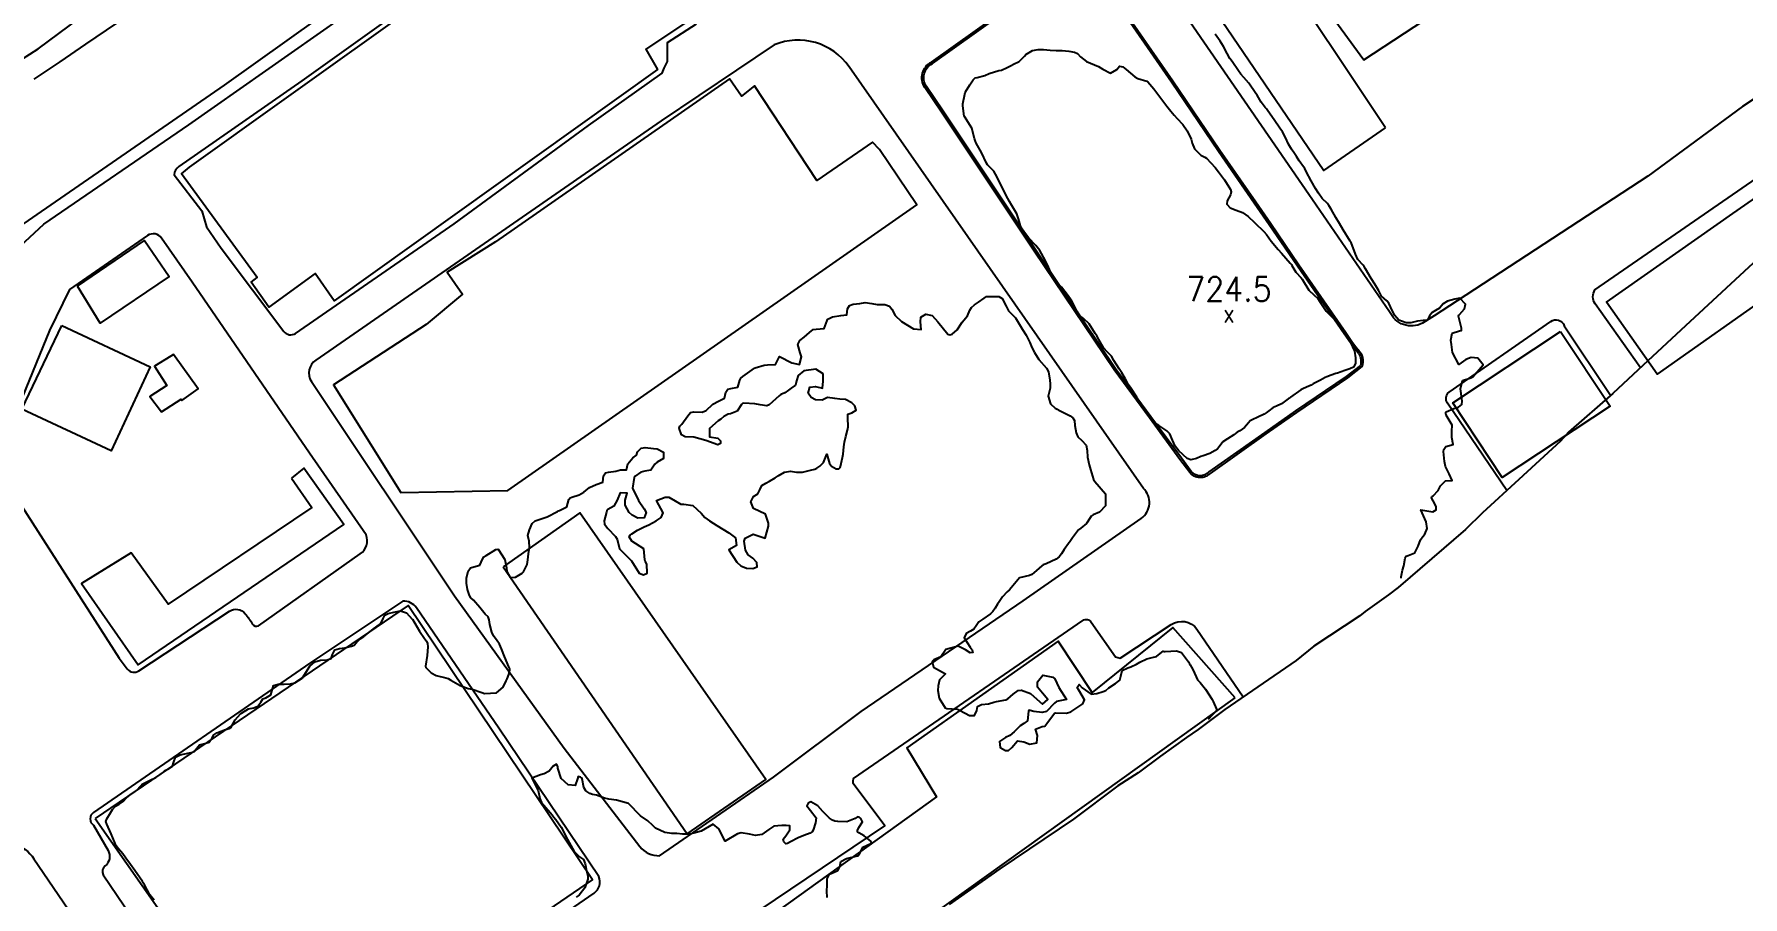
# Model space of a CAD drawing. Header units: metres. Extents: x 307586 to 320046, y 7427249 to 7434250.
# Drawn here: x 313223.9 to 313505.6, y 7432183.1 to 7432325.3 of the extents above; entities that cross this region are included whole.
import ezdxf
from ezdxf.enums import TextEntityAlignment as Align

# ---------------------------------------------------------------- set-up
doc = ezdxf.new("R2010")
doc.units = ezdxf.units.M
doc.header["$MEASUREMENT"] = 0
for name, color, linetype in [('Area', 45, 'Continuous'), ('Area Verde e Lazer', 45, 'Continuous'), ('Curvas de Nivel 1m', 11, 'Continuous'), ('Edificações', 30, 'Continuous'), ('Linha Férrea', 20, 'Continuous'), ('Pontos Cotados', 45, 'Continuous'), ('Vias Primárias', 230, 'Continuous')]:
    doc.layers.add(name, color=color, linetype=linetype)
doc.styles.add('Style-STANDARD', font='STANDARD.shx')

# ---------------------------------------------------------------- blocks, each defined once
blk = doc.blocks.new('ELVTXT_118')
at = {"layer": 'Pontos Cotados', "linetype": 'Continuous', "style": 'Style-STANDARD'}
for s, height, p in [('724.5', 4, (0, 4)), ('x', 3, (0, 0))]:
    blk.add_text(s, height=height, dxfattribs=at).set_placement(p, align=Align.MIDDLE_CENTER)

msp = doc.modelspace()

# ---------------------------------------------------------------- linework, layer by layer
at = {"layer": 'Area'}
msp.add_polyline3d([(313508.78, 7432288.94, 731.6), (313496.17, 7432277.22, 731.33), (313489.19, 7432270.77, 731.48), (313484.16, 7432266.1, 724.36), (313476.86, 7432259.73, 728.45), (313475.53, 7432258.24, 728.42), (313468.69, 7432251.92, 728.04), (313462.68, 7432246.42, 724.24), (313459.9, 7432243.66, 724.23), (313448.81, 7432234.08, 723.82), (313447.18, 7432232.88, 723.89), (313443.33, 7432230.12, 723.79), (313442.48, 7432229.42, 723.72), (313434.88, 7432224.45, 723.69), (313431.97, 7432222.08, 723.75), (313420.2, 7432213.99, 724.15), (313415.8, 7432210.68, 725.26), (313413.88, 7432209.39, 724.42), (313409.6, 7432206.27, 725.31), (313405.95, 7432203.57, 725.01), (313402.58, 7432201.39, 724.51), (313395.24, 7432195.9, 735.4), (313383.1, 7432187.73, 724.23), (313374.79, 7432181.84, 735.59)], dxfattribs=at)
at = {"layer": 'Area Verde e Lazer'}
msp.add_lwpolyline([(313442.32, 7432272.65, -0.206071), (313442.56, 7432270.7), (313440.24, 7432268.91), (313431.87, 7432263.23), (313426.8, 7432259.66), (313417.59, 7432253.15, -0.461342), (313414.68, 7432253.22), (313413.07, 7432255.4), (313408.02, 7432262.26), (313402.21, 7432270.16), (313389.05, 7432289.72), (313373.75, 7432312.62), (313371.01, 7432316.71, -0.448578), (313371.99, 7432320.48), (313386.52, 7432330.83)], format="xyb", dxfattribs=at)
msp.add_lwpolyline([(313442.32, 7432272.65, -0.206071), (313442.56, 7432270.7), (313440.24, 7432268.91), (313431.87, 7432263.23), (313426.8, 7432259.66), (313417.59, 7432253.15, -0.461342), (313414.68, 7432253.22), (313413.07, 7432255.4), (313408.02, 7432262.26), (313402.21, 7432270.16), (313389.05, 7432289.72), (313373.75, 7432312.62), (313371.01, 7432316.71, -0.448578), (313371.99, 7432320.48), (313386.52, 7432330.83)], format="xyb", dxfattribs=at)
msp.add_lwpolyline([(313402.13, 7432330.88), (313411.4, 7432317.47), (313419.15, 7432306.04), (313425.07, 7432297.52), (313427.53, 7432293.94), (313432.18, 7432287.14), (313439.9, 7432275.98), (313440.93, 7432274.5), (313441.59, 7432273.62), (313442.28, 7432272.69)], dxfattribs=at)
msp.add_lwpolyline([(313402.13, 7432330.88), (313411.4, 7432317.47), (313419.15, 7432306.04), (313425.07, 7432297.52), (313427.53, 7432293.94), (313432.18, 7432287.14), (313439.9, 7432275.98), (313440.93, 7432274.5), (313441.59, 7432273.62), (313442.28, 7432272.69)], dxfattribs=at)
at = {"layer": 'Curvas de Nivel 1m', "elevation": 724, "flags": 128}
for points in [[(313449.28, 7432235.63), (313449.28, 7432235.85), (313449.5, 7432236.96), (313449.7, 7432237.66), (313449.97, 7432238.95), (313450.13, 7432239.25), (313450.43, 7432239.39), (313451.56, 7432239.81), (313452.09, 7432240.93), (313452.46, 7432241.96), (313452.85, 7432242.53), (313453.16, 7432242.91), (313453.55, 7432243.84), (313453.39, 7432244.91), (313452.52, 7432246.92), (313454.52, 7432246.6), (313455.05, 7432246.89), (313455.08, 7432247.44), (313454.54, 7432248.37), (313454.27, 7432248.9), (313454.36, 7432249.09), (313454.55, 7432249.22), (313455.36, 7432250.09), (313455.77, 7432250.88), (313456.58, 7432251.7), (313457.68, 7432251.76), (313457.18, 7432252.86), (313456.61, 7432254.06), (313456.44, 7432254.87), (313456.27, 7432256.51), (313456.32, 7432256.87), (313456.65, 7432257.37), (313457.85, 7432257.66), (313457.63, 7432258.86), (313457.64, 7432259.9), (313457.71, 7432260.86), (313456.71, 7432262.53), (313456.65, 7432262.81), (313456.64, 7432262.87), (313456.63, 7432262.96), (313456.72, 7432263.07), (313457.97, 7432263.61), (313458.73, 7432263.81), (313459.3, 7432264.28), (313459.36, 7432264.84), (313459.11, 7432266.5), (313459.06, 7432266.85), (313459.38, 7432268.24), (313460.78, 7432268.68), (313461.09, 7432268.83), (313462.81, 7432270.8), (313461.95, 7432271.94), (313460.82, 7432272.03), (313459.95, 7432271.71), (313458.81, 7432270.85), (313457.75, 7432272.86), (313457.56, 7432274.15), (313457.46, 7432274.86), (313457.71, 7432276.03), (313458.88, 7432276.43), (313459.24, 7432276.48), (313459.25, 7432276.85), (313458.9, 7432278.18), (313458.75, 7432278.85), (313458.77, 7432278.99), (313458.91, 7432279.14), (313459.72, 7432280.04), (313459.9, 7432280.84), (313458.94, 7432281.82), (313458.13, 7432281.66), (313456.94, 7432281.33), (313456.19, 7432280.88), (313455.63, 7432280.18), (313454.92, 7432279.78), (313454.37, 7432279.45), (313453.93, 7432278.91), (313453.62, 7432278.18), (313452.89, 7432278.12), (313451.97, 7432278.01), (313450.89, 7432277.75), (313450.11, 7432277.73), (313448.9, 7432278.19), (313448.16, 7432278.98), (313447.53, 7432280.38), (313447.25, 7432280.99), (313446.94, 7432281.35), (313446.05, 7432282.11), (313445.6, 7432283.01), (313444.97, 7432284.12), (313444.32, 7432285.03), (313443.4, 7432286.63), (313443.16, 7432287.04), (313443, 7432287.23), (313442.14, 7432288.18), (313441.78, 7432289.06), (313441.05, 7432290.97), (313441, 7432291.07), (313440.9, 7432291.23), (313439.73, 7432293.08), (313439.09, 7432294.12), (313438.51, 7432295.1), (313437.75, 7432296.47), (313437.38, 7432297.11), (313437.13, 7432297.39), (313436.28, 7432298.26), (313435.64, 7432299.13), (313435.15, 7432299.91), (313434.45, 7432301.15), (313433.64, 7432302.71), (313433.4, 7432303.16), (313433.2, 7432303.46), (313432.47, 7432304.43), (313432.03, 7432305.18), (313431.72, 7432305.68), (313431.23, 7432306.36), (313430.71, 7432307.2), (313430.19, 7432308.27), (313429.7, 7432309.21), (313429.27, 7432309.86), (313428.32, 7432311.22), (313427.31, 7432312.68), (313427.08, 7432313), (313426.88, 7432313.24), (313426.2, 7432314.13), (313425.52, 7432315.26), (313425.34, 7432315.57), (313424.15, 7432317.27), (313423.37, 7432318.17), (313422.83, 7432318.74), (313422.45, 7432319.29), (313421.41, 7432320.82), (313421.06, 7432321.31), (313420.62, 7432322.12), (313420, 7432323.32), (313419.44, 7432324.2), (313418.63, 7432325.34)], [(313243.71, 7432182.58), (313242.99, 7432183.43), (313242.1, 7432185.08), (313241.9, 7432185.44), (313241.75, 7432185.65), (313240.51, 7432187.45), (313239.79, 7432188.42), (313239, 7432189.47), (313238.52, 7432190.19), (313237.82, 7432191), (313237.45, 7432191.49), (313237.15, 7432192.17), (313236.61, 7432193.5), (313235.87, 7432195.1), (313235.74, 7432195.51), (313235.88, 7432195.94), (313236.47, 7432196.93), (313236.82, 7432197.5), (313237.34, 7432198.06), (313237.91, 7432198.39), (313238.56, 7432198.83), (313239.18, 7432199.47), (313239.93, 7432200.07), (313240.76, 7432200.62), (313241.55, 7432201.44), (313241.73, 7432201.66), (313241.95, 7432201.79), (313243.04, 7432202.34), (313243.96, 7432202.78), (313244.87, 7432203.41), (313245.46, 7432203.91), (313245.97, 7432204.15), (313246.7, 7432204.66), (313246.92, 7432205.38), (313247.23, 7432206.14), (313248, 7432206.5), (313249.52, 7432206.86), (313250.01, 7432206.94), (313250.3, 7432207.04), (313250.48, 7432207.34), (313251.19, 7432208.17), (313252.03, 7432208.4), (313252.74, 7432208.6), (313253.23, 7432209.31), (313253.51, 7432209.84), (313254.05, 7432210.17), (313255.47, 7432210.69), (313256.06, 7432210.88), (313256.32, 7432211.01), (313256.47, 7432211.27), (313257.07, 7432212.26), (313257.92, 7432213.25), (313258, 7432213.34), (313258.09, 7432213.41), (313259.25, 7432214.08), (313260.1, 7432214.28), (313260.8, 7432214.52), (313261.28, 7432215.21), (313261.6, 7432215.73), (313262.12, 7432215.94), (313262.91, 7432216.4), (313263.14, 7432217.19), (313263.39, 7432217.94), (313264.15, 7432218.19), (313265.13, 7432218.19), (313266.15, 7432218.23), (313266.9, 7432218.4), (313268.11, 7432219.13), (313268.14, 7432219.15), (313268.16, 7432219.19), (313269.36, 7432221.11), (313270.19, 7432221.86), (313271.14, 7432222.15), (313272.19, 7432222.2), (313272.85, 7432222.42), (313273.12, 7432223.07), (313273.46, 7432223.82), (313274.22, 7432224.05), (313275.12, 7432224.15), (313276.22, 7432224.44), (313276.64, 7432224.62), (313277.05, 7432225.02), (313277.63, 7432225.62), (313278.24, 7432226.02), (313279.52, 7432226.99), (313279.91, 7432227.33), (313280.26, 7432227.54), (313281.07, 7432228.18), (313281.43, 7432228.97), (313281.7, 7432229.55), (313282.29, 7432229.82), (313283.18, 7432230.06), (313284.3, 7432230.27), (313285.27, 7432229.9), (313286.25, 7432228.91), (313286.28, 7432228.87), (313287.46, 7432226.9), (313288.24, 7432225.72), (313288.6, 7432225.25), (313288.75, 7432224.88), (313288.81, 7432224.3), (313288.72, 7432222.88), (313288.43, 7432221.13), (313288.48, 7432220.89), (313289.37, 7432220.06), (313290.17, 7432219.61), (313291.79, 7432219.22), (313292.17, 7432219.09), (313292.58, 7432218.84), (313294.15, 7432217.92), (313295.47, 7432217.47), (313296.14, 7432217.33), (313297.71, 7432216.77), (313298.13, 7432216.63), (313300.13, 7432216.74), (313301.21, 7432217.66), (313301.7, 7432218.72), (313301.87, 7432219.02), (313302.17, 7432219.75), (313302.35, 7432220.55), (313302.32, 7432220.72), (313302.19, 7432221.01), (313301.43, 7432222.73), (313300.98, 7432223.97), (313300.64, 7432224.74), (313300.24, 7432225.3), (313299.62, 7432226.12), (313299.36, 7432226.75), (313299.01, 7432228.02), (313298.9, 7432228.76), (313298.77, 7432229.25), (313298.29, 7432229.72), (313297.38, 7432230.78), (313296.32, 7432232.03), (313295.92, 7432232.4), (313295.67, 7432232.8), (313295.37, 7432233.77), (313295.19, 7432234.81), (313295.21, 7432235.65), (313295.47, 7432236.8), (313295.86, 7432237.32), (313296.38, 7432237.49), (313297.38, 7432237.79), (313297.83, 7432238.78), (313298.04, 7432239.14), (313298.41, 7432239.36), (313300.03, 7432240.36), (313300.42, 7432240.42), (313301.48, 7432238.73), (313301.77, 7432237.34), (313301.84, 7432236.73), (313302.36, 7432235.74), (313303.27, 7432235.8), (313304.37, 7432236.49), (313304.57, 7432236.7), (313305.17, 7432237.91), (313305.3, 7432238.69), (313305.41, 7432239.68), (313305.57, 7432240.68), (313305.51, 7432241.76), (313305.32, 7432242.69), (313305.55, 7432243.59), (313306.03, 7432244.68), (313306.48, 7432245.1), (313307.65, 7432245.49), (313308.48, 7432245.75), (313310.21, 7432246.62), (313310.37, 7432246.75), (313310.5, 7432246.82), (313311.71, 7432247.4), (313312.08, 7432248.6), (313312.26, 7432248.87), (313312.53, 7432248.97), (313313.75, 7432249.37), (313314.54, 7432249.84), (313315.45, 7432250.57), (313316.55, 7432251.06), (313317.65, 7432251.45), (313317.79, 7432252.54), (313318.09, 7432253.02), (313318.57, 7432253.11), (313319.82, 7432253.27), (313320.58, 7432253.48), (313321.54, 7432253.53), (313321.79, 7432254.49), (313322.6, 7432255.49), (313323.19, 7432255.9), (313323.37, 7432256.47), (313323.99, 7432257.1), (313324.62, 7432257.21), (313326.02, 7432257.04), (313326.62, 7432256.96), (313327.66, 7432256.42), (313327.64, 7432255.38), (313326.6, 7432254.79), (313326.21, 7432254.44), (313325.57, 7432253.45), (313324.58, 7432253.29), (313323.91, 7432253.13), (313322.98, 7432252.48), (313322.81, 7432252.22), (313322.54, 7432250.48), (313323.55, 7432248.47), (313324.5, 7432247.05), (313324.78, 7432246.46), (313324.48, 7432245.61), (313323.41, 7432245.54), (313322.49, 7432246.03), (313322, 7432246.48), (313321.34, 7432247.66), (313321.36, 7432248.49), (313321.68, 7432249.63), (313320.53, 7432249.71), (313320.02, 7432248.51), (313319.48, 7432247.54), (313318.5, 7432246.95), (313318.31, 7432246.72), (313318.26, 7432246.53), (313317.91, 7432245.11), (313317.92, 7432244.54), (313318.46, 7432243.83), (313319.76, 7432242.51), (313320.01, 7432242.08), (313320.42, 7432240.5), (313322.4, 7432238.48), (313323.65, 7432236.47), (313324.37, 7432236.17), (313324.97, 7432236.45), (313324.9, 7432237.95), (313324.66, 7432238.46), (313324.6, 7432238.65), (313324.42, 7432240.46), (313322.44, 7432241.73), (313322.02, 7432242.48), (313322.19, 7432242.74), (313322.45, 7432242.93), (313323.37, 7432243.56), (313324.47, 7432244.1), (313325.22, 7432244.45), (313326.48, 7432245.08), (313327.29, 7432245.62), (313327.62, 7432246.42), (313326.52, 7432248.43), (313327.92, 7432249.02), (313328.53, 7432249), (313329.61, 7432248.4), (313330.51, 7432247.85), (313331.03, 7432247.87), (313332.51, 7432247.61), (313333.85, 7432246.35), (313334.49, 7432245.67), (313335.26, 7432245.1), (313336.47, 7432244.31), (313338.46, 7432243.13), (313339.52, 7432242.28), (313339.68, 7432241.03), (313338.42, 7432240.29), (313339.78, 7432238.28), (313340.39, 7432237.67), (313341.33, 7432237.31), (313342.39, 7432237.24), (313343.12, 7432237.51), (313343.05, 7432238.23), (313342.41, 7432238.96), (313341.63, 7432239.47), (313341.19, 7432240.26), (313340.94, 7432241.77), (313341.14, 7432242.26), (313342.46, 7432242.88), (313344.45, 7432242.22), (313344.98, 7432244.21), (313344.99, 7432244.72), (313344.49, 7432246.22), (313342.51, 7432247.13), (313342.08, 7432248.25), (313342.53, 7432249.1), (313343.2, 7432249.57), (313343.55, 7432250.23), (313343.88, 7432250.9), (313344.56, 7432251.31), (313345.16, 7432251.61), (313346.09, 7432252.2), (313346.58, 7432252.52), (313347.62, 7432253.14), (313348.58, 7432253.29), (313349.61, 7432253.13), (313350.58, 7432253.12), (313351.9, 7432253.44), (313352.59, 7432253.61), (313352.93, 7432253.77), (313353.46, 7432254.11), (313354.02, 7432254.69), (313354.61, 7432256.1), (313355.05, 7432254.54), (313355.37, 7432254.09), (313356.16, 7432253.65), (313356.59, 7432253.68), (313356.77, 7432253.88), (313356.83, 7432254.07), (313357.17, 7432255.51), (313357.3, 7432256.06), (313357.39, 7432257.3), (313357.51, 7432258.06), (313357.72, 7432258.99), (313358, 7432260.06), (313358.11, 7432260.61), (313358.04, 7432262.06), (313358.06, 7432262.7), (313358.7, 7432262.88), (313359.43, 7432263.32), (313359.23, 7432264.04), (313358.72, 7432264.56), (313357.69, 7432265.09), (313356.72, 7432265.17), (313355.89, 7432265.25), (313354.73, 7432265.43), (313353.85, 7432264.98), (313352.72, 7432265.02), (313352.02, 7432265.42), (313351.52, 7432266.14), (313351.77, 7432267.11), (313352.75, 7432267.25), (313353.87, 7432266.98), (313354.01, 7432268.11), (313353.98, 7432269.31), (313352.78, 7432270.12), (313350.78, 7432269.81), (313349.87, 7432269.06), (313349.6, 7432268.16), (313349.45, 7432267.46), (313348.74, 7432266.95), (313348.29, 7432266.62), (313347.65, 7432266.18), (313347.02, 7432265.9), (313346.73, 7432265.72), (313345.09, 7432264.21), (313344.71, 7432264.05), (313343.59, 7432264.23), (313342.71, 7432264.38), (313340.92, 7432264.48), (313340.71, 7432264.45), (313340.61, 7432264.37), (313340.54, 7432264.27), (313339.83, 7432263.15), (313338.7, 7432262.75), (313338.33, 7432262.66), (313337.61, 7432262.3), (313337.14, 7432261.85), (313336.68, 7432261.56), (313335.24, 7432260.33), (313335.27, 7432258.96), (313336.65, 7432258.71), (313337.08, 7432258.31), (313337.07, 7432257.87), (313336.63, 7432257.61), (313334.64, 7432258.34), (313332.65, 7432258.9), (313331.23, 7432258.96), (313330.65, 7432259.3), (313330.24, 7432260.39), (313330.35, 7432260.71), (313330.67, 7432261.05), (313331.65, 7432262.38), (313332.13, 7432262.93), (313332.69, 7432263.06), (313334.03, 7432263.01), (313334.7, 7432263.27), (313335.8, 7432264.32), (313336.72, 7432264.85), (313337.7, 7432265.32), (313337.95, 7432266.3), (313338.26, 7432266.78), (313338.74, 7432266.89), (313339.92, 7432267.11), (313340.27, 7432268.27), (313340.41, 7432268.63), (313340.77, 7432268.88), (313342.65, 7432270.24), (313342.72, 7432270.3), (313342.78, 7432270.34), (313344.25, 7432270.77), (313344.79, 7432270.79), (313346.13, 7432270.86), (313346.81, 7432272.19), (313348.8, 7432271.17), (313350.08, 7432270.87), (313350.4, 7432272.15), (313350.19, 7432272.79), (313349.84, 7432274.16), (313350.16, 7432274.83), (313350.85, 7432275.38), (313351.71, 7432276.14), (313352.35, 7432276.64), (313352.86, 7432276.7), (313354.15, 7432276.82), (313354.65, 7432278.1), (313354.71, 7432278.27), (313354.89, 7432278.41), (313355.54, 7432278.74), (313356.89, 7432278.95), (313357.9, 7432279.05), (313357.98, 7432280.06), (313358.34, 7432280.62), (313358.91, 7432280.82), (313360.01, 7432280.94), (313360.92, 7432281.08), (313362, 7432280.93), (313362.91, 7432280.76), (313364.16, 7432280.75), (313364.91, 7432280.47), (313365.3, 7432279.97), (313365.86, 7432278.94), (313366.88, 7432277.95), (313368.87, 7432276.76), (313370.15, 7432276.63), (313370.05, 7432277.92), (313370.1, 7432278.7), (313370.9, 7432279.15), (313371.96, 7432278.96), (313372.88, 7432277.88), (313374.56, 7432275.86), (313374.85, 7432275.76), (313375.26, 7432275.85), (313376.1, 7432276.6), (313376.88, 7432277.83), (313377.81, 7432278.9), (313378.17, 7432279.82), (313378.43, 7432280.29), (313378.92, 7432280.7), (313379.59, 7432281.14), (313380.54, 7432281.79), (313380.75, 7432281.97), (313380.94, 7432282.06), (313381.23, 7432282.08), (313382.94, 7432282.1), (313383.48, 7432281.75), (313384.15, 7432280.51), (313384.55, 7432279.74), (313384.9, 7432279.41), (313385.72, 7432278.56), (313386.22, 7432277.72), (313386.87, 7432276.65), (313387.47, 7432275.7), (313388.06, 7432274.48), (313388.41, 7432273.69), (313388.82, 7432272.86), (313389.57, 7432271.68), (313390.79, 7432270.27), (313391.16, 7432269.66), (313391.37, 7432268.26), (313391.44, 7432267.66), (313391.43, 7432266.98), (313391.1, 7432265.66), (313391.45, 7432264.39), (313392.23, 7432263.65), (313392.55, 7432263.48), (313392.71, 7432263.42), (313393.09, 7432263.25), (313394.7, 7432262.41), (313395.14, 7432262.06), (313395.4, 7432261.61), (313395.5, 7432260.79), (313395.68, 7432259.6), (313395.98, 7432258.92), (313396.65, 7432258.33), (313397.35, 7432257.58), (313397.52, 7432256.7), (313397.59, 7432255.58), (313397.83, 7432254.35), (313398.04, 7432253.58), (313398.58, 7432251.93), (313398.78, 7432251.57), (313400.54, 7432249.55), (313400.52, 7432247.55), (313399.54, 7432246.53), (313398.5, 7432246.06), (313398.19, 7432245.88), (313398, 7432245.57), (313397.41, 7432244.65), (313396.48, 7432243.91), (313396.09, 7432243.6), (313395.12, 7432242.27), (313394.66, 7432241.62), (313394.57, 7432241.5), (313394.45, 7432241.35), (313393.71, 7432240.36), (313393.3, 7432239.63), (313392.92, 7432239.14), (313392.41, 7432238.76), (313390.75, 7432238.01), (313390.41, 7432237.91), (313390.24, 7432237.83), (313390.05, 7432237.67), (313389.17, 7432236.91), (313388.38, 7432236.25), (313388.01, 7432236.06), (313386.37, 7432235.71), (313384.73, 7432233.73), (313384.35, 7432233.39), (313383.54, 7432232.55), (313383, 7432231.75), (313382.74, 7432231.34), (313382.32, 7432230.7), (313381.94, 7432230.13), (313381.59, 7432229.77), (313380.29, 7432228.89), (313379.65, 7432228.43), (313379.21, 7432227.8), (313378.83, 7432227.25), (313378.27, 7432226.92), (313377.56, 7432226.52), (313377.22, 7432225.82), (313378.24, 7432224.24), (313378.56, 7432223.81), (313378.64, 7432223.4), (313378.23, 7432223.31), (313377.47, 7432223.82), (313376.24, 7432224.43), (313374.23, 7432223.86), (313373.4, 7432222.69), (313372.22, 7432222.19), (313371.98, 7432221.88), (313372.2, 7432220.95), (313374.18, 7432219.86), (313373.17, 7432218.87), (313372.96, 7432217.87), (313372.88, 7432217.14), (313373.12, 7432215.87), (313374.12, 7432214.27), (313374.4, 7432214.14), (313376.12, 7432214.05), (313376.57, 7432213.83), (313378.1, 7432213.01), (313378.92, 7432212.99), (313379.34, 7432213.8), (313379.44, 7432214.48), (313380.12, 7432214.82), (313381.27, 7432214.92), (313382.13, 7432215.18), (313382.56, 7432215.33), (313384.13, 7432215.61), (313384.46, 7432215.74), (313385.34, 7432216.53), (313386.15, 7432217.11), (313386.68, 7432217.18), (313388.15, 7432216.64), (313389.21, 7432215.68), (313390.13, 7432214.89), (313391.01, 7432215.66), (313390.15, 7432216.67), (313389.34, 7432217.68), (313389.32, 7432218.53), (313390.18, 7432219.67), (313391.84, 7432219.31), (313392.18, 7432219.02), (313392.85, 7432217.63), (313394.13, 7432215.62), (313392.48, 7432215.29), (313392.13, 7432215.06), (313390.83, 7432213.66), (313390.11, 7432213.49), (313388.73, 7432213.68), (313388.11, 7432213.85), (313387.95, 7432213.86), (313387.87, 7432213.69), (313387.68, 7432212.11), (313387.1, 7432211.7), (313386.49, 7432211.3), (313386.08, 7432210.94), (313385.5, 7432210.29), (313384.75, 7432209.73), (313384.06, 7432209.36), (313383.08, 7432208.73), (313383.16, 7432207.75), (313384.04, 7432207.23), (313384.54, 7432207.23), (313385.09, 7432207.72), (313386.05, 7432208.84), (313387.1, 7432208.65), (313388.05, 7432208.27), (313389.23, 7432208.49), (313389.3, 7432209.68), (313388.99, 7432210.77), (313390.09, 7432211.16), (313390.51, 7432211.24), (313390.89, 7432211.66), (313392.11, 7432213.39), (313392.3, 7432213.45), (313394.11, 7432213.38), (313394.81, 7432213.61), (313396.12, 7432214.47), (313396.81, 7432214.9), (313397.09, 7432215.58), (313396.16, 7432217.16), (313395.88, 7432217.59), (313396.17, 7432218.09), (313396.68, 7432217.58), (313398.15, 7432216.54), (313399.09, 7432216.62), (313400.15, 7432216.97), (313400.59, 7432217.11), (313401.11, 7432217.54), (313402.17, 7432218.26), (313402.88, 7432218.81), (313403.04, 7432219.51), (313403.28, 7432220.43), (313404.2, 7432220.87), (313404.69, 7432221.01), (313405.67, 7432221.48), (313406.22, 7432221.79), (313407.33, 7432222.35), (313408.22, 7432222.55), (313408.92, 7432222.75), (313409.82, 7432223.43), (313410.06, 7432223.6), (313410.23, 7432223.58), (313410.38, 7432223.57), (313412.24, 7432223.66), (313413.08, 7432223.39), (313414.22, 7432221.84), (313414.37, 7432221.54), (313414.47, 7432221.38), (313414.96, 7432220.61), (313415.5, 7432219.36), (313415.7, 7432218.88), (313416.17, 7432218.42), (313417.04, 7432217.34), (313418.15, 7432215.62), (313418.27, 7432215.33), (313418.84, 7432214.03), (313418.84, 7432213.8), (313417.44, 7432212.34)], [(313354.63, 7432182.97), (313354.57, 7432184.09), (313354.63, 7432184.96), (313354.63, 7432186.09), (313355.01, 7432186.85), (313355.79, 7432187.16), (313356.43, 7432187.42), (313356.74, 7432188.06), (313356.92, 7432188.95), (313357.82, 7432189.4), (313359.65, 7432189.85), (313359.82, 7432189.9), (313359.89, 7432189.95), (313359.91, 7432190.02), (313360.54, 7432191.31), (313361.85, 7432191.92), (313361.91, 7432191.94), (313361.94, 7432192), (313361.86, 7432192.3), (313360.73, 7432193.15), (313359.87, 7432193.68), (313359.67, 7432193.83), (313359.64, 7432194.02), (313359.88, 7432194.51), (313360.45, 7432195.45), (313360.22, 7432196.02), (313359.9, 7432196.26), (313359.64, 7432196.28), (313359.27, 7432196.03), (313357.89, 7432195.48), (313356.43, 7432195.52), (313355.89, 7432195.59), (313355.55, 7432195.73), (313355.06, 7432196.08), (313353.91, 7432197.2), (313353.09, 7432198.11), (313351.93, 7432198.75), (313351.52, 7432198.53), (313351.31, 7432198.13), (313351.91, 7432197.32), (313352.86, 7432196.11), (313352.72, 7432195.28), (313352.34, 7432194.12), (313352.18, 7432193.8), (313351.87, 7432193.59), (313350.79, 7432193.2), (313349.86, 7432192.81), (313348.58, 7432192.16), (313348.13, 7432191.88), (313347.85, 7432191.84), (313347.51, 7432192.17), (313347.4, 7432192.63), (313347.86, 7432193.17), (313348.49, 7432194.16), (313348.52, 7432194.8), (313347.88, 7432194.86), (313347.19, 7432194.87), (313345.88, 7432194.75), (313345.03, 7432194.2), (313343.86, 7432193.39), (313342.86, 7432193.24), (313341.87, 7432193.45), (313340.48, 7432193.65), (313339.87, 7432193.5), (313337.85, 7432192.29), (313336.8, 7432194.3), (313335.88, 7432195.06), (313334.53, 7432194.33), (313333.87, 7432193.93), (313332.64, 7432193.58), (313331.86, 7432193.45), (313330.81, 7432193.42), (313329.86, 7432193.53), (313329.02, 7432193.55), (313327.87, 7432193.7), (313326.37, 7432194.43), (313325.88, 7432194.86), (313325.07, 7432195.63), (313323.89, 7432196.46), (313321.92, 7432198.48), (313319.93, 7432199.04), (313318.63, 7432199.22), (313317.93, 7432199.38), (313316.64, 7432199.84), (313315.94, 7432200), (313315.5, 7432200.12), (313314.86, 7432200.57), (313314.53, 7432201.15), (313314.25, 7432202.58), (313314.13, 7432202.74), (313313.97, 7432202.85), (313313.6, 7432202.96), (313313.5, 7432202.58), (313313.1, 7432201.44), (313311.95, 7432201.58), (313310.8, 7432202.61), (313310.27, 7432204.34), (313310.24, 7432204.62), (313310, 7432204.95), (313309.46, 7432204.63), (313308.81, 7432203.81), (313307.97, 7432203.38), (313307.39, 7432203.24), (313305.96, 7432202.67), (313306.99, 7432200.66), (313307.27, 7432199.32), (313307.56, 7432198.65), (313307.92, 7432198.2), (313309.29, 7432196.63), (313309.55, 7432196.28), (313309.89, 7432195.83), (313310.82, 7432194.61), (313311.77, 7432192.67), (313311.81, 7432192.6), (313311.84, 7432192.54), (313312.96, 7432190.59), (313313.81, 7432189.72), (313314.48, 7432189.24), (313314.75, 7432188.57), (313314.97, 7432187.38), (313315.19, 7432186.56), (313315.2, 7432185.99), (313314.7, 7432184.57), (313313.74, 7432183.4), (313313.25, 7432183.07)]]:
    msp.add_lwpolyline(points, dxfattribs=at)
msp.add_lwpolyline([(313395.93, 7432322.12), (313396.43, 7432321.6), (313397.4, 7432320.85), (313398.71, 7432320.26), (313399.39, 7432320.01), (313400.11, 7432319.56), (313401.38, 7432318.91), (313402.39, 7432319.53), (313402.84, 7432320.08), (313403.39, 7432319.94), (313403.96, 7432319.51), (313405.37, 7432318.27), (313405.87, 7432318), (313407.36, 7432317.58), (313407.53, 7432317.47), (313408.5, 7432316.3), (313409.16, 7432315.45), (313409.33, 7432315.22), (313410.66, 7432313.44), (313411.3, 7432312.64), (313411.86, 7432311.98), (313412.38, 7432311.41), (313413.28, 7432310.43), (313413.99, 7432309.39), (313414.64, 7432308), (313414.85, 7432307.38), (313415.23, 7432306.4), (313416.24, 7432305.36), (313416.92, 7432305.07), (313417.21, 7432304.88), (313418.63, 7432303.34), (313419.19, 7432302.65), (313420.13, 7432301.32), (313421.15, 7432299.72), (313421.28, 7432299.31), (313421.14, 7432298.85), (313420.57, 7432297.87), (313420.52, 7432297.32), (313421.11, 7432296.69), (313422.1, 7432296.31), (313423.1, 7432295.94), (313424.08, 7432295.27), (313425.08, 7432294.3), (313425.6, 7432293.77), (313426.2, 7432293.24), (313426.65, 7432292.82), (313427.06, 7432292.28), (313427.87, 7432291.22), (313429.03, 7432289.83), (313429.56, 7432289.2), (313431.01, 7432287.57), (313431.18, 7432287.36), (313431.27, 7432287.19), (313431.9, 7432286.09), (313432.81, 7432285.16), (313432.98, 7432284.96), (313434.07, 7432283.15), (313434.94, 7432282.31), (313435.56, 7432281.75), (313435.92, 7432281.13), (313436.91, 7432279.69), (313437.46, 7432279.1), (313438.89, 7432277.66), (313439.4, 7432277.08), (313440.21, 7432275.73), (313440.56, 7432275.07), (313440.86, 7432274.58), (313441.58, 7432273.06), (313441.76, 7432271.99), (313441.75, 7432271.06), (313441.45, 7432270.42), (313440.8, 7432270.18), (313439.98, 7432269.89), (313438.79, 7432269.44), (313438.52, 7432269.36), (313437.72, 7432269.1), (313437.04, 7432268.85), (313436.78, 7432268.73), (313435.97, 7432268.31), (313434.77, 7432267.66), (313434.42, 7432267.49), (313433.68, 7432267.15), (313433.05, 7432266.86), (313432.76, 7432266.7), (313431.02, 7432265.46), (313430.74, 7432265.27), (313430.7, 7432265.24), (313430.64, 7432265.19), (313429.54, 7432264.4), (313428.73, 7432264.02), (313428.17, 7432263.77), (313427.44, 7432263.22), (313427.05, 7432262.89), (313426.71, 7432262.7), (313425.65, 7432262.2), (313424.7, 7432261.75), (313424.38, 7432261.58), (313424.13, 7432261.27), (313423.48, 7432260.47), (313422.67, 7432259.93), (313422.26, 7432259.7), (313421.69, 7432259.29), (313420.66, 7432258.64), (313419.87, 7432258.1), (313419.26, 7432257.32), (313419.01, 7432256.95), (313418.64, 7432256.67), (313417.75, 7432256.22), (313416.62, 7432255.8), (313416.27, 7432255.7), (313415.55, 7432255.37), (313414.61, 7432255.13), (313413.98, 7432255.39), (313412.63, 7432256.62), (313412.04, 7432257.41), (313411.61, 7432258.37), (313411.15, 7432259.42), (313410.67, 7432259.96), (313409.32, 7432260.8), (313408.69, 7432261.2), (313408.42, 7432261.45), (313407.89, 7432262.27), (313407.15, 7432263.47), (313406.72, 7432263.98), (313406.06, 7432264.81), (313405.7, 7432265.49), (313404.75, 7432266.93), (313404.32, 7432267.5), (313403.83, 7432268.45), (313403.24, 7432269.52), (313402.79, 7432270.14), (313401.91, 7432271.53), (313401.51, 7432272.23), (313400.83, 7432272.96), (313400.28, 7432273.56), (313399.43, 7432274.98), (313399.1, 7432275.57), (313398.86, 7432275.98), (313397.86, 7432277.58), (313396.89, 7432278.48), (313396.24, 7432278.95), (313395.88, 7432279.61), (313394.93, 7432281.41), (313394.78, 7432281.62), (313394.38, 7432282.18), (313393.31, 7432283.64), (313392.96, 7432283.95), (313392.05, 7432284.74), (313391.68, 7432285.66), (313391, 7432287.28), (313390.78, 7432287.67), (313390.59, 7432288.09), (313389.72, 7432289.68), (313389.03, 7432290.49), (313387.92, 7432291.7), (313387.06, 7432292.82), (313386.69, 7432293.34), (313386.53, 7432293.72), (313386.22, 7432294.86), (313385.9, 7432295.73), (313385.11, 7432297.09), (313384.69, 7432297.74), (313384.14, 7432298.75), (313383.64, 7432299.75), (313383.16, 7432300.7), (313382.65, 7432301.77), (313382.12, 7432302.72), (313381.19, 7432303.66), (313381.09, 7432303.79), (313380.94, 7432304.04), (313380.07, 7432305.8), (313379.24, 7432307.36), (313379.03, 7432307.81), (313378.95, 7432308.11), (313378.52, 7432309.82), (313377.29, 7432311.74), (313377.26, 7432311.83), (313377.01, 7432313.54), (313376.99, 7432313.83), (313377.33, 7432315.44), (313377.42, 7432315.74), (313377.46, 7432315.83), (313378.18, 7432316.99), (313378.7, 7432317.82), (313379.04, 7432318.14), (313379.37, 7432318.21), (313380.66, 7432318.5), (313381.37, 7432318.85), (313382.95, 7432319.34), (313383.38, 7432319.41), (313383.62, 7432319.51), (313384.08, 7432319.75), (313384.96, 7432320.17), (313385.39, 7432320.37), (313386.3, 7432320.83), (313387.19, 7432321.71), (313387.42, 7432321.98), (313388.5, 7432322.62), (313389.42, 7432322.8), (313390.32, 7432322.79), (313391.42, 7432322.69), (313392.42, 7432322.65), (313393.42, 7432322.64), (313394.5, 7432322.55), (313395.42, 7432322.39)], close=True, dxfattribs=at)
at = {"layer": 'Edificações'}
for points in [[(313427.53, 7432344.99), (313427.9, 7432344.34), (313426.72, 7432343.65), (313443.14, 7432321.11), (313476.51, 7432343.03), (313477.94, 7432340.85), (313491.09, 7432349.49), (313489.53, 7432351.88), (313490.39, 7432352.43), (313489.89, 7432353.22), (313493.27, 7432355.36), (313492.4, 7432356.74), (313496.08, 7432359.56), (313486.09, 7432374.12), (313482.61, 7432371.73), (313477.63, 7432378.99), (313468.86, 7432372.97), (313427.53, 7432344.99)], [(313249.5, 7432303.41), (313265.12, 7432314.56), (313287.98, 7432330.88), (313315.71, 7432350.67), (313328.69, 7432359.93), (313331.59, 7432356.45), (313346.26, 7432367.46), (313352.79, 7432358.22), (313346.26, 7432352.8), (313351.84, 7432344.05), (313332.71, 7432332.26), (313331.43, 7432327.32), (313324.74, 7432322.86), (313326.65, 7432319.51), (313273.39, 7432281.37), (313270.22, 7432285.9), (313262.57, 7432280.33), (313259.7, 7432284.45), (313260.66, 7432285.24), (313248.22, 7432302.28)], [(313446.72, 7432309.87), (313427.76, 7432338.36), (313423.63, 7432335.62), (313423.63, 7432335.62), (313423.3, 7432335.52), (313424.26, 7432334.32), (313417.99, 7432330.06), (313436.56, 7432302.83), (313446.72, 7432309.87)], [(313301.98, 7432250.07), (313369.42, 7432297.21), (313363.27, 7432306.34), (313362.11, 7432307.5), (313352.97, 7432301.19), (313342.67, 7432316.79), (313340.51, 7432315.13), (313338.52, 7432317.95), (313299.98, 7432291.07), (313292.01, 7432286.09), (313294.5, 7432282.44), (313288.52, 7432277.46), (313273.24, 7432267.5), (313284.37, 7432249.74), (313301.98, 7432250.07)], [(313515.66, 7432303.9), (313523.23, 7432292.22), (313516.5, 7432287.85), (313517.07, 7432286.96), (313511.46, 7432283.33), (313491.49, 7432269.3), (313483.15, 7432281.13), (313503.95, 7432295.79), (313515.66, 7432303.9)], [(313231.03, 7432283.79), (313242.09, 7432291.34), (313246.15, 7432285.4), (313234.8, 7432277.66), (313231.03, 7432283.79)], [(313228.47, 7432277.31), (313243.05, 7432270.5), (313236.59, 7432256.65), (313221.86, 7432263.52), (313228.47, 7432277.31)], [(313475.56, 7432276.33), (313483.72, 7432264), (313465.95, 7432252.23), (313457.78, 7432264.56)], [(313246.44, 7432272.25), (313243.77, 7432270.58), (313245.78, 7432267.41), (313242.99, 7432265.57), (313244.89, 7432263.07), (313248.12, 7432265.18), (313248.28, 7432264.96), (313250.96, 7432266.85), (313246.89, 7432272.53)], [(313266.32, 7432252.11), (313269.71, 7432247.31), (313245.98, 7432231.36), (313239.91, 7432239.83), (313231.71, 7432234.75), (313241.04, 7432221.33), (313274.94, 7432244.49), (313268.39, 7432253.76)], [(313301.25, 7432237.5), (313331.58, 7432193.51), (313344.52, 7432202.44), (313313.89, 7432246.41), (313301.25, 7432237.5)], [(313233.99, 7432196.02), (313265.32, 7432151.26), (313315.96, 7432185.93), (313285.55, 7432231.12), (313233.99, 7432196.02)], [(313421.92, 7432215.89), (313411.64, 7432227.51), (313398.34, 7432216.82), (313392.73, 7432225.23), (313367.8, 7432207.69), (313372.68, 7432199.59), (313340.17, 7432176.23), (313349.52, 7432164.01)]]:
    msp.add_lwpolyline(points, close=True, dxfattribs=at)
at = {"layer": 'Linha Férrea'}
for points in [[(313159.55, 7432250.99), (313180.93, 7432265.46), (313200.14, 7432278.91), (313226.73, 7432297.17), (313255.26, 7432316.9), (313291.45, 7432342.73), (313314.18, 7432359.07), (313323.69, 7432366.58), (313342.43, 7432383.05), (313369.54, 7432407.75), (313382.18, 7432418.98), (313394.74, 7432429.79), (313406.43, 7432440.49), (313411.28, 7432445.19), (313420.25, 7432455.02), (313442.08, 7432481.4), (313457.05, 7432499.23), (313482.57, 7432528.9), (313514.37, 7432566.53), (313535.05, 7432591.5)], [(313220.45, 7432320.29), (313224.56, 7432322.92), (313231.4, 7432327.98)], [(313223.91, 7432317.89), (313228.2, 7432320.78), (313232.44, 7432323.66), (313237.56, 7432327.13)]]:
    msp.add_lwpolyline(points, dxfattribs=at)
at = {"layer": 'Vias Primárias'}
for points in [[(313211.59, 7432281.15), (313225.48, 7432293.98), (313249.39, 7432310.4), (313295.95, 7432343.08), (313331.27, 7432368.2), (313344.38, 7432381.22), (313358.57, 7432394.32), (313384.15, 7432417.37), (313407.22, 7432436.66), (313421.6, 7432447.97), (313433.45, 7432457.22), (313439.5, 7432463.29), (313455.44, 7432480.94), (313486.9, 7432517.14)], [(313211.59, 7432281.15), (313225.48, 7432293.98), (313249.39, 7432310.4), (313295.95, 7432343.08), (313331.27, 7432368.2), (313344.38, 7432381.22), (313358.57, 7432394.32), (313384.15, 7432417.37), (313407.22, 7432436.66), (313421.6, 7432447.97), (313433.45, 7432457.22), (313439.5, 7432463.29), (313455.44, 7432480.94), (313486.9, 7432517.14)], [(313402.37, 7432331.06), (313411.65, 7432317.64), (313419.39, 7432306.21), (313425.31, 7432297.69), (313427.78, 7432294.11), (313432.42, 7432287.31), (313440.15, 7432276.15), (313441.17, 7432274.67), (313441.83, 7432273.8), (313442.52, 7432272.87)], [(313402.37, 7432331.06), (313411.65, 7432317.64), (313419.39, 7432306.21), (313425.31, 7432297.69), (313427.78, 7432294.11), (313432.42, 7432287.31), (313440.15, 7432276.15), (313441.17, 7432274.67), (313441.83, 7432273.8), (313442.52, 7432272.87)]]:
    msp.add_lwpolyline(points, dxfattribs=at)
for points in [[(313483.79, 7432379.88), (313514.11, 7432336.49), (313514.11, 7432336.49), (313514.11, 7432336.49), (313519.11, 7432329.35, -0.412225), (313517.74, 7432321.51), (313505.55, 7432313.42), (313489.93, 7432301.92), (313458.52, 7432281.34), (313454.74, 7432278.9), (313452.81, 7432277.68, -0.435993), (313447.38, 7432279.58), (313434.05, 7432298.92), (313413.93, 7432328.09), (313405.46, 7432340.38, -0.486718), (313406.8, 7432344.68), (313417.78, 7432352.44), (313441.85, 7432369.49), (313455.9, 7432378.44), (313472.16, 7432389.89, -0.359132), (313477.19, 7432389.51), (313477.1, 7432389.45)], [(313483.79, 7432379.88), (313514.11, 7432336.49), (313514.11, 7432336.49), (313514.11, 7432336.49), (313519.11, 7432329.35, -0.412225), (313517.74, 7432321.51), (313505.55, 7432313.42), (313489.93, 7432301.92), (313458.52, 7432281.34), (313454.74, 7432278.9), (313452.81, 7432277.68, -0.435993), (313447.38, 7432279.58), (313434.05, 7432298.92), (313413.93, 7432328.09), (313405.46, 7432340.38, -0.486718), (313406.8, 7432344.68), (313417.78, 7432352.44), (313441.85, 7432369.49), (313455.9, 7432378.44), (313472.16, 7432389.89, -0.359132), (313477.19, 7432389.51), (313477.1, 7432389.45)], [(313311.3, 7432207.61), (313323.76, 7432191.39, 0.246468), (313327.01, 7432189.89), (313345.82, 7432202.84), (313360.28, 7432213.65), (313386.99, 7432231.9), (313406.42, 7432245.49, 0.475858), (313406.78, 7432250.44), (313358.26, 7432319.96, 0.352328), (313345.91, 7432323.56), (313327.26, 7432311.05), (313270.32, 7432271.59, 0.403609), (313269.61, 7432268.05), (313293.23, 7432232.73)], [(313311.3, 7432207.61), (313323.76, 7432191.39, 0.246468), (313327.01, 7432189.89), (313345.82, 7432202.84), (313360.28, 7432213.65), (313386.99, 7432231.9), (313406.42, 7432245.49, 0.475858), (313406.78, 7432250.44), (313358.26, 7432319.96, 0.352328), (313345.91, 7432323.56), (313327.26, 7432311.05), (313270.32, 7432271.59, 0.403609), (313269.61, 7432268.05), (313293.23, 7432232.73)], [(313220.5, 7432249.66), (313237.91, 7432222.46), (313239.26, 7432220.69, 0.398608), (313241.18, 7432220.38), (313256.11, 7432230.2, -0.388201), (313258.72, 7432229.78, -0.034594), (313259.87, 7432228.11, 0.39142), (313260.92, 7432227.79), (313277.68, 7432239.63, 0.344351), (313278.62, 7432242.78), (313269.29, 7432256.25), (313249.93, 7432284.44), (313244.92, 7432291.7, 0.41518), (313242.6, 7432292.12), (313229.71, 7432283.25), (313226.43, 7432276.47), (313221.46, 7432264.2), (313220.3, 7432257.23), (313219.77, 7432253.73), (313219.98, 7432251.73), (313220.09, 7432250.78)], [(313220.5, 7432249.66), (313237.91, 7432222.46), (313239.26, 7432220.69, 0.398608), (313241.18, 7432220.38), (313256.11, 7432230.2, -0.388201), (313258.72, 7432229.78, -0.034594), (313259.87, 7432228.11, 0.39142), (313260.92, 7432227.79), (313277.68, 7432239.63, 0.344351), (313278.62, 7432242.78), (313269.29, 7432256.25), (313249.93, 7432284.44), (313244.92, 7432291.7, 0.41518), (313242.6, 7432292.12), (313229.71, 7432283.25), (313226.43, 7432276.47), (313221.46, 7432264.2), (313220.3, 7432257.23), (313219.77, 7432253.73), (313219.98, 7432251.73), (313220.09, 7432250.78)], [(313235.28, 7432186.74), (313261.5, 7432148.06, 0.390162), (313264.22, 7432147.42), (313299.07, 7432171.87), (313316.21, 7432183.71, 0.354482), (313317.01, 7432186.44), (313300.54, 7432210.91), (313286.94, 7432230.74, 0.258666), (313284.7, 7432231.86), (313269.35, 7432221.63), (313233.68, 7432197.01, 0.524881), (313233.68, 7432194.92), (313236.08, 7432190.76, -0.370082), (313235.6, 7432188.21, 0.352575)], [(313235.28, 7432186.74), (313261.5, 7432148.06, 0.390162), (313264.22, 7432147.42), (313299.07, 7432171.87), (313316.21, 7432183.71, 0.354482), (313317.01, 7432186.44), (313300.54, 7432210.91), (313286.94, 7432230.74, 0.258666), (313284.7, 7432231.86), (313269.35, 7432221.63), (313233.68, 7432197.01, 0.524881), (313233.68, 7432194.92), (313236.08, 7432190.76, -0.370082), (313235.6, 7432188.21, 0.352575)], [(313223.85, 7432189.36), (313248.5, 7432153.24), (313253.57, 7432145.73, -0.427434), (313251.18, 7432139.11), (313236.67, 7432129.17), (313233.28, 7432126.84), (313230.38, 7432124.86), (313228.61, 7432123.64, -0.471534), (313221.66, 7432125.64), (313214.39, 7432135.65), (313206.2, 7432147.14), (313197.73, 7432159.02), (313195.93, 7432161.53), (313191.15, 7432168.24, -0.401015), (313191.95, 7432173.79), (313199.69, 7432179.41), (313211.14, 7432186.96), (313216.51, 7432190.86, -0.441022)], [(313223.85, 7432189.36), (313248.5, 7432153.24), (313253.57, 7432145.73, -0.427434), (313251.18, 7432139.11), (313236.67, 7432129.17), (313233.28, 7432126.84), (313230.38, 7432124.86), (313228.61, 7432123.64, -0.471534), (313221.66, 7432125.64), (313214.39, 7432135.65), (313206.2, 7432147.14), (313197.73, 7432159.02), (313195.93, 7432161.53), (313191.15, 7432168.24, -0.401015), (313191.95, 7432173.79), (313199.69, 7432179.41), (313211.14, 7432186.96), (313216.51, 7432190.86, -0.441022)]]:
    msp.add_lwpolyline(points, format="xyb", close=True, dxfattribs=at)
for points in [[(313299.22, 7432339.97), (313268.04, 7432317.65), (313247.77, 7432303.5, 0.221493), (313246.99, 7432302.16), (313251.57, 7432296.21), (313252.31, 7432293.55), (313254.76, 7432290.04), (313265.08, 7432276.32, 0.397844), (313266.99, 7432276), (313293.17, 7432294.08), (313315.31, 7432310.26), (313327.46, 7432318.9), (313327.78, 7432319.75), (313328.31, 7432320.81), (313328.33, 7432323.95), (313333.09, 7432327.01)], [(313299.22, 7432339.97), (313268.04, 7432317.65), (313247.77, 7432303.5, 0.221493), (313246.99, 7432302.16), (313251.57, 7432296.21), (313252.31, 7432293.55), (313254.76, 7432290.04), (313265.08, 7432276.32, 0.397844), (313266.99, 7432276), (313293.17, 7432294.08), (313315.31, 7432310.26), (313327.46, 7432318.9), (313327.78, 7432319.75), (313328.31, 7432320.81), (313328.33, 7432323.95), (313333.09, 7432327.01)], [(313442.18, 7432273.33, -0.280033), (313442.82, 7432270.52), (313440.41, 7432268.67), (313432.04, 7432262.98), (313426.98, 7432259.42), (313417.79, 7432252.92, -0.45746), (313414.45, 7432253.04), (313412.82, 7432255.22), (313412.82, 7432255.22), (313407.77, 7432262.08), (313401.96, 7432269.99), (313388.8, 7432289.56), (313373.5, 7432312.45), (313370.76, 7432316.54, -0.446259), (313371.84, 7432320.74), (313386.34, 7432331.08)], [(313442.18, 7432273.33, -0.280033), (313442.82, 7432270.52), (313440.41, 7432268.67), (313432.04, 7432262.98), (313426.98, 7432259.42), (313417.79, 7432252.92, -0.45746), (313414.45, 7432253.04), (313412.82, 7432255.22), (313412.82, 7432255.22), (313407.77, 7432262.08), (313401.96, 7432269.99), (313388.8, 7432289.56), (313373.5, 7432312.45), (313370.76, 7432316.54, -0.446259), (313371.84, 7432320.74), (313386.34, 7432331.08)]]:
    msp.add_lwpolyline(points, format="xyb", dxfattribs=at)
for points, elevation in [([(313488.72, 7432270.34), (313481.29, 7432280.87, -0.304164), (313481.23, 7432283.2), (313514.88, 7432306.44, -0.427974), (313516.51, 7432306.11), (313520.49, 7432299.85)], 730.82), ([(313488.72, 7432270.34), (313481.29, 7432280.87, -0.304164), (313481.23, 7432283.2), (313514.88, 7432306.44, -0.427974), (313516.51, 7432306.11), (313520.49, 7432299.85)], 730.82), ([(313466.69, 7432250.09), (313456.92, 7432264.48, -0.386805), (313457.18, 7432266.31), (313473.94, 7432277.96, -0.489263), (313476.18, 7432277.26), (313483.81, 7432265.79)], 726.77), ([(313466.69, 7432250.09), (313456.92, 7432264.48, -0.386805), (313457.18, 7432266.31), (313473.94, 7432277.96, -0.489263), (313476.18, 7432277.26), (313483.81, 7432265.79)], 726.77), ([(313346.13, 7432161.59), (313338.1, 7432173.06, -0.351589), (313338.38, 7432177.44), (313364.18, 7432194.81), (313358.91, 7432201.78), (313358.91, 7432202.16), (313359.01, 7432202.64), (313383.89, 7432219.77), (313396.82, 7432228.68, -0.431273), (313398.16, 7432228.39), (313402.2, 7432222.66), (313402.96, 7432222.47), (313411.38, 7432228.01, -0.400735), (313415.59, 7432227.25), (313423.23, 7432216.07)], 725), ([(313346.13, 7432161.59), (313338.1, 7432173.06, -0.351589), (313338.38, 7432177.44), (313364.18, 7432194.81), (313358.91, 7432201.78), (313358.91, 7432202.16), (313359.01, 7432202.64), (313383.89, 7432219.77), (313396.82, 7432228.68, -0.431273), (313398.16, 7432228.39), (313402.2, 7432222.66), (313402.96, 7432222.47), (313411.38, 7432228.01, -0.400735), (313415.59, 7432227.25), (313423.23, 7432216.07)], 725)]:
    msp.add_lwpolyline(points, format="xyb", dxfattribs=dict(at, elevation=elevation))

# ---------------------------------------------------------------- block references
at = {"layer": 'Pontos Cotados', "linetype": 'Continuous'}
msp.add_blockref('ELVTXT_118', (313420.9, 7432279.31, 724.47), dxfattribs=at)

doc.saveas('drawing.dxf')
